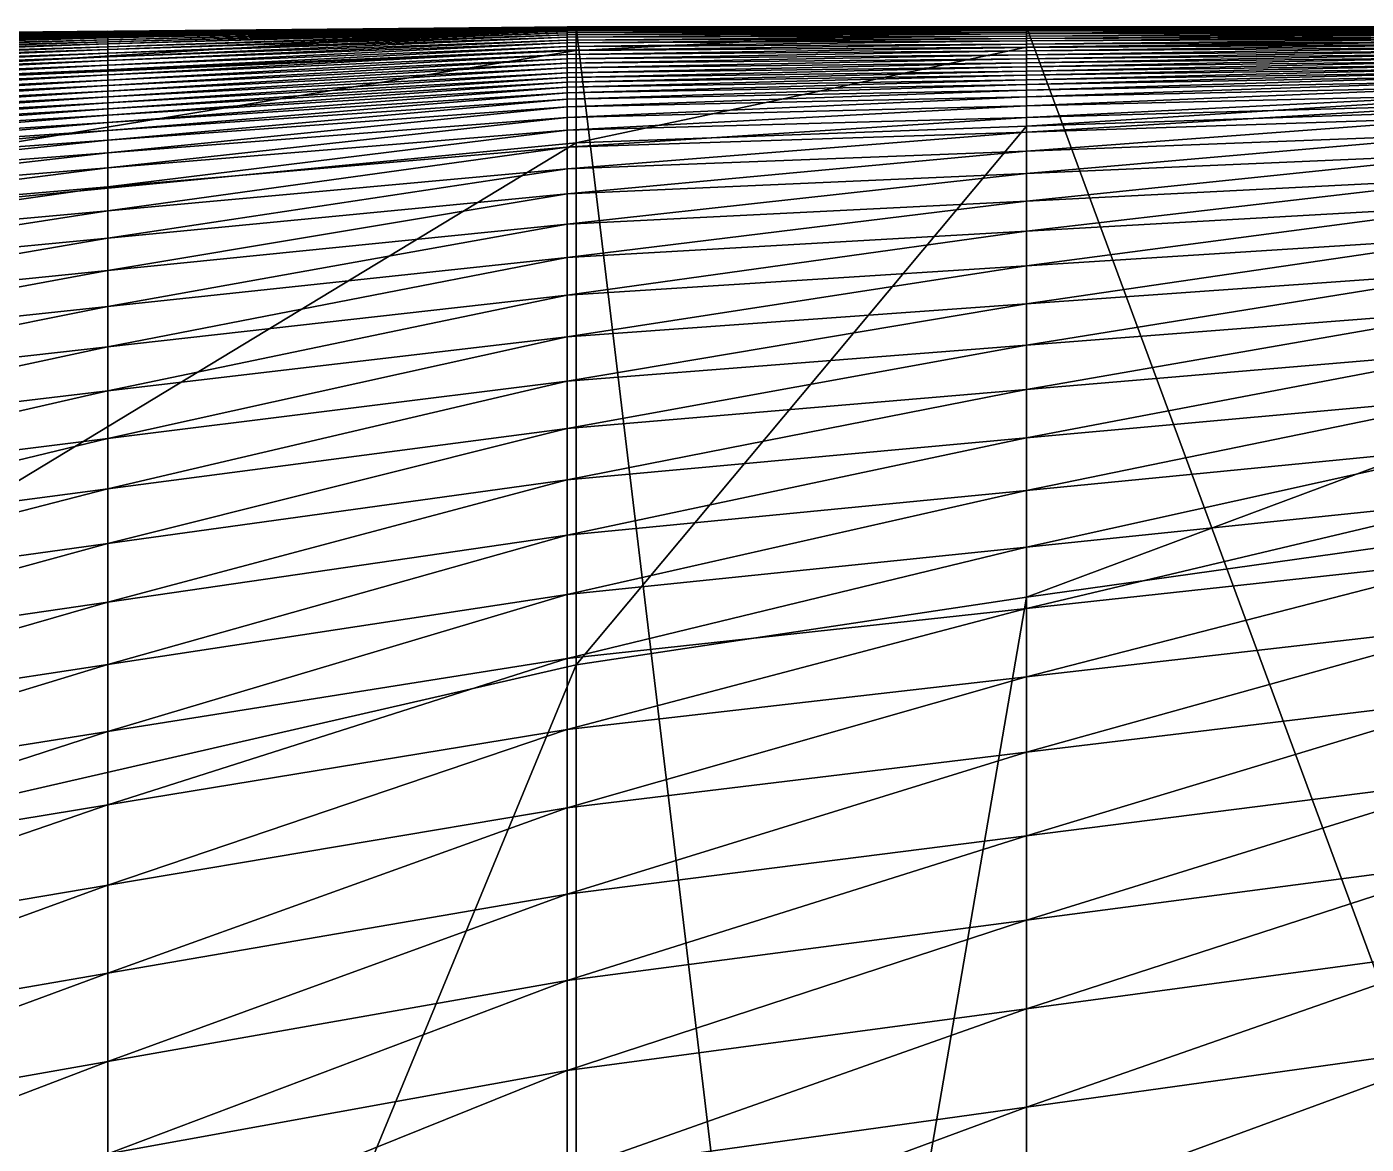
# Model space of a CAD drawing. Header units: metres. Extents: x -3 to 177, y -14 to 14.
# Drawn here: x 29.468 to 31.035, y 13.093 to 14.4 of the extents above; entities that cross this region are included whole.
import ezdxf

# ---------------------------------------------------------------- set-up
doc = ezdxf.new("R2010")
doc.units = ezdxf.units.M
doc.layers.add('HULL', color=7, linetype='Continuous', true_color=0x528ba5)
doc.layers.add('WBT_5_P', color=7, linetype='Continuous', true_color=0x5891b3)

msp = doc.modelspace()

# ---------------------------------------------------------------- linework, layer by layer
at = {"layer": 'HULL'}
for points in [[(29.025, 14.3891, 14.4126), (29.025, 14.3898, 14.6005), (29.5625, 14.3949, 14.6003)], [(29.025, 14.3891, 14.4126), (29.5625, 14.3949, 14.6003), (29.5625, 14.3946, 14.4114)], [(29.025, 14.3884, 14.2247), (29.025, 14.3891, 14.4126), (29.5625, 14.3946, 14.4114)], [(29.025, 14.3884, 14.2247), (29.5625, 14.3946, 14.4114), (29.5625, 14.3942, 14.2225)], [(29.025, 14.3876, 14.0369), (29.025, 14.3884, 14.2247), (29.5625, 14.3942, 14.2225)], [(29.025, 14.3876, 14.0369), (29.5625, 14.3942, 14.2225), (29.5625, 14.3938, 14.0336)], [(29.025, 14.3866, 13.849), (29.025, 14.3876, 14.0369), (29.5625, 14.3938, 14.0336)], [(29.025, 14.3866, 13.849), (29.5625, 14.3938, 14.0336), (29.5625, 14.3933, 13.8448)], [(29.025, 14.3855, 13.6611), (29.025, 14.3866, 13.849), (29.5625, 14.3933, 13.8448)], [(29.025, 14.3855, 13.6611), (29.5625, 14.3933, 13.8448), (29.5625, 14.3928, 13.6559)], [(29.025, 14.3845, 13.4732), (29.025, 14.3855, 13.6611), (29.5625, 14.3928, 13.6559)], [(29.025, 14.3845, 13.4732), (29.5625, 14.3928, 13.6559), (29.5625, 14.3922, 13.467)], [(29.025, 14.383, 13.2854), (29.025, 14.3845, 13.4732), (29.5625, 14.3922, 13.467)], [(29.025, 14.383, 13.2854), (29.5625, 14.3922, 13.467), (29.5625, 14.3915, 13.2782)], [(29.025, 14.3815, 13.0975), (29.025, 14.383, 13.2854), (29.5625, 14.3915, 13.2782)], [(29.025, 14.3815, 13.0975), (29.5625, 14.3915, 13.2782), (29.5625, 14.3908, 13.0893)], [(29.025, 14.3797, 12.9096), (29.025, 14.3815, 13.0975), (29.5625, 14.3908, 13.0893)], [(29.025, 14.3797, 12.9096), (29.5625, 14.3908, 13.0893), (29.5625, 14.3897, 12.9004)], [(29.025, 14.3774, 12.7218), (29.025, 14.3797, 12.9096), (29.5625, 14.3897, 12.9004)], [(29.025, 14.3774, 12.7218), (29.5625, 14.3897, 12.9004), (29.5625, 14.3884, 12.7116)], [(29.5625, 14.3897, 12.9004), (29.5625, 14.3908, 13.0893), (30.1, 14.4, 13.0811)], [(29.5625, 14.3897, 12.9004), (30.1, 14.4, 13.0811), (30.1, 14.3997, 12.8913)], [(29.5625, 14.3908, 13.0893), (29.5625, 14.3915, 13.2782), (30.1, 14.4, 13.271)], [(29.5625, 14.3908, 13.0893), (30.1, 14.4, 13.271), (30.1, 14.4, 13.0811)], [(29.5625, 14.3915, 13.2782), (29.5625, 14.3922, 13.467), (30.1, 14.4, 13.4608)], [(29.5625, 14.3915, 13.2782), (30.1, 14.4, 13.4608), (30.1, 14.4, 13.271)], [(29.5625, 14.3922, 13.467), (29.5625, 14.3928, 13.6559), (30.1, 14.4, 13.6507)], [(29.5625, 14.3922, 13.467), (30.1, 14.4, 13.6507), (30.1, 14.4, 13.4608)], [(29.5625, 14.3928, 13.6559), (29.5625, 14.3933, 13.8448), (30.1, 14.4, 13.8406)], [(29.5625, 14.3928, 13.6559), (30.1, 14.4, 13.8406), (30.1, 14.4, 13.6507)], [(29.5625, 14.3933, 13.8448), (29.5625, 14.3938, 14.0336), (30.1, 14.4, 14.0304)], [(29.5625, 14.3933, 13.8448), (30.1, 14.4, 14.0304), (30.1, 14.4, 13.8406)], [(29.5625, 14.3938, 14.0336), (29.5625, 14.3942, 14.2225), (30.1, 14.4, 14.2203)], [(29.5625, 14.3938, 14.0336), (30.1, 14.4, 14.2203), (30.1, 14.4, 14.0304)], [(29.5625, 14.3942, 14.2225), (29.5625, 14.3946, 14.4114), (30.1, 14.4, 14.4101)], [(29.5625, 14.3942, 14.2225), (30.1, 14.4, 14.4101), (30.1, 14.4, 14.2203)], [(29.5625, 14.3946, 14.4114), (29.5625, 14.3949, 14.6003), (30.1, 14.4, 14.6)], [(29.5625, 14.3946, 14.4114), (30.1, 14.4, 14.6), (30.1, 14.4, 14.4101)], [(29.5625, 14.3884, 12.7116), (29.5625, 14.3897, 12.9004), (30.1, 14.3997, 12.8913)], [(29.5625, 14.3884, 12.7116), (30.1, 14.3997, 12.8913), (30.1, 14.3993, 12.7014)], [(29.5625, 14.387, 12.5227), (29.5625, 14.3884, 12.7116), (30.1, 14.3993, 12.7014)], [(29.5625, 14.387, 12.5227), (30.1, 14.3993, 12.7014), (30.1, 14.3989, 12.5115)], [(29.5625, 14.3849, 12.3339), (29.5625, 14.387, 12.5227), (30.1, 14.3989, 12.5115)], [(29.5625, 14.3849, 12.3339), (30.1, 14.3989, 12.5115), (30.1, 14.3977, 12.3217)], [(29.5625, 14.3825, 12.1451), (29.5625, 14.3849, 12.3339), (30.1, 14.3977, 12.3217)], [(29.5625, 14.3825, 12.1451), (30.1, 14.3977, 12.3217), (30.1, 14.3965, 12.1318)], [(29.5625, 14.38, 11.9562), (29.5625, 14.3825, 12.1451), (30.1, 14.3965, 12.1318)], [(29.5625, 14.38, 11.9562), (30.1, 14.3965, 12.1318), (30.1, 14.395, 11.942)], [(29.5625, 14.3767, 11.7674), (29.5625, 14.38, 11.9562), (30.1, 14.395, 11.942)], [(29.5625, 14.3767, 11.7674), (30.1, 14.395, 11.942), (30.1, 14.3928, 11.7521)], [(29.5625, 14.3734, 11.5786), (29.5625, 14.3767, 11.7674), (30.1, 14.3928, 11.7521)], [(29.5625, 14.3734, 11.5786), (30.1, 14.3928, 11.7521), (30.1, 14.3906, 11.5623)], [(29.5625, 14.3693, 11.3898), (29.5625, 14.3734, 11.5786), (30.1, 14.3906, 11.5623)], [(29.5625, 14.3693, 11.3898), (30.1, 14.3906, 11.5623), (30.1, 14.3877, 11.3724)], [(30.1, 14.3997, 12.8913), (30.1, 14.4, 13.0811), (30.6375, 14.4, 13.0738)], [(30.1, 14.3997, 12.8913), (30.6375, 14.4, 13.0738), (30.6375, 14.3998, 12.8831)], [(30.1, 14.4, 13.0811), (30.1, 14.4, 13.271), (30.6375, 14.4, 13.2646)], [(30.1, 14.4, 13.0811), (30.6375, 14.4, 13.2646), (30.6375, 14.4, 13.0738)], [(30.1, 14.4, 13.271), (30.1, 14.4, 13.4608), (30.6375, 14.4, 13.4554)], [(30.1, 14.4, 13.271), (30.6375, 14.4, 13.4554), (30.6375, 14.4, 13.2646)], [(30.1, 14.4, 13.4608), (30.1, 14.4, 13.6507), (30.6375, 14.4, 13.6461)], [(30.1, 14.4, 13.4608), (30.6375, 14.4, 13.6461), (30.6375, 14.4, 13.4554)], [(30.1, 14.4, 13.6507), (30.1, 14.4, 13.8406), (30.6375, 14.4, 13.8369)], [(30.1, 14.4, 13.6507), (30.6375, 14.4, 13.8369), (30.6375, 14.4, 13.6461)], [(30.1, 14.4, 13.8406), (30.1, 14.4, 14.0304), (30.6375, 14.4, 14.0277)], [(30.1, 14.4, 13.8406), (30.6375, 14.4, 14.0277), (30.6375, 14.4, 13.8369)], [(30.1, 14.4, 14.0304), (30.1, 14.4, 14.2203), (30.6375, 14.4, 14.2185)], [(30.1, 14.4, 14.0304), (30.6375, 14.4, 14.2185), (30.6375, 14.4, 14.0277)], [(30.1, 14.4, 14.2203), (30.1, 14.4, 14.4101), (30.6375, 14.4, 14.4092)], [(30.1, 14.4, 14.2203), (30.6375, 14.4, 14.4092), (30.6375, 14.4, 14.2185)], [(30.1, 14.4, 14.4101), (30.1, 14.4, 14.6), (30.6375, 14.4, 14.6)], [(30.1, 14.4, 14.4101), (30.6375, 14.4, 14.6), (30.6375, 14.4, 14.4092)], [(30.1, 14.3993, 12.7014), (30.1, 14.3997, 12.8913), (30.6375, 14.3998, 12.8831)], [(30.1, 14.3993, 12.7014), (30.6375, 14.3998, 12.8831), (30.6375, 14.3994, 12.6923)], [(30.1, 14.3989, 12.5115), (30.1, 14.3993, 12.7014), (30.6375, 14.3994, 12.6923)], [(30.1, 14.3989, 12.5115), (30.6375, 14.3994, 12.6923), (30.6375, 14.399, 12.5015)], [(30.1, 14.3977, 12.3217), (30.1, 14.3989, 12.5115), (30.6375, 14.399, 12.5015)], [(30.1, 14.3977, 12.3217), (30.6375, 14.399, 12.5015), (30.6375, 14.398, 12.3108)], [(30.1, 14.3965, 12.1318), (30.1, 14.3977, 12.3217), (30.6375, 14.398, 12.3108)], [(30.1, 14.3965, 12.1318), (30.6375, 14.398, 12.3108), (30.6375, 14.3969, 12.12)], [(30.1, 14.395, 11.942), (30.1, 14.3965, 12.1318), (30.6375, 14.3969, 12.12)], [(30.1, 14.395, 11.942), (30.6375, 14.3969, 12.12), (30.6375, 14.3956, 11.9292)], [(30.1, 14.3928, 11.7521), (30.1, 14.395, 11.942), (30.6375, 14.3956, 11.9292)], [(30.1, 14.3928, 11.7521), (30.6375, 14.3956, 11.9292), (30.6375, 14.3937, 11.7385)], [(30.1, 14.3906, 11.5623), (30.1, 14.3928, 11.7521), (30.6375, 14.3937, 11.7385)], [(30.1, 14.3906, 11.5623), (30.6375, 14.3937, 11.7385), (30.6375, 14.3918, 11.5477)], [(30.1, 14.3877, 11.3724), (30.1, 14.3906, 11.5623), (30.6375, 14.3918, 11.5477)], [(30.1, 14.3877, 11.3724), (30.6375, 14.3918, 11.5477), (30.6375, 14.3892, 11.357)], [(30.1, 14.3844, 11.1826), (30.1, 14.3877, 11.3724), (30.6375, 14.3892, 11.357)], [(30.1, 14.3844, 11.1826), (30.6375, 14.3892, 11.357), (30.6375, 14.3864, 11.1662)], [(30.6375, 14.3998, 12.8831), (30.6375, 14.4, 13.0738), (31.175, 14.4, 13.0666)], [(30.6375, 14.3998, 12.8831), (31.175, 14.4, 13.0666), (31.175, 14.3998, 12.8749)], [(30.6375, 14.4, 13.0738), (30.6375, 14.4, 13.2646), (31.175, 14.4, 13.2582)], [(30.6375, 14.4, 13.0738), (31.175, 14.4, 13.2582), (31.175, 14.4, 13.0666)], [(30.6375, 14.4, 13.2646), (30.6375, 14.4, 13.4554), (31.175, 14.4, 13.4499)], [(30.6375, 14.4, 13.2646), (31.175, 14.4, 13.4499), (31.175, 14.4, 13.2582)], [(30.6375, 14.4, 13.4554), (30.6375, 14.4, 13.6461), (31.175, 14.4, 13.6416)], [(30.6375, 14.4, 13.4554), (31.175, 14.4, 13.6416), (31.175, 14.4, 13.4499)], [(30.6375, 14.4, 13.6461), (30.6375, 14.4, 13.8369), (31.175, 14.4, 13.8333)], [(30.6375, 14.4, 13.6461), (31.175, 14.4, 13.8333), (31.175, 14.4, 13.6416)], [(30.6375, 14.4, 13.8369), (30.6375, 14.4, 14.0277), (31.175, 14.4, 14.025)], [(30.6375, 14.4, 13.8369), (31.175, 14.4, 14.025), (31.175, 14.4, 13.8333)], [(30.6375, 14.4, 14.0277), (30.6375, 14.4, 14.2185), (31.175, 14.4, 14.2166)], [(30.6375, 14.4, 14.0277), (31.175, 14.4, 14.2166), (31.175, 14.4, 14.025)], [(30.6375, 14.4, 14.2185), (30.6375, 14.4, 14.4092), (31.175, 14.4, 14.4083)], [(30.6375, 14.4, 14.2185), (31.175, 14.4, 14.4083), (31.175, 14.4, 14.2166)], [(30.6375, 14.4, 14.4092), (30.6375, 14.4, 14.6), (31.175, 14.4, 14.6)], [(30.6375, 14.4, 14.4092), (31.175, 14.4, 14.6), (31.175, 14.4, 14.4083)], [(30.6375, 14.3994, 12.6923), (30.6375, 14.3998, 12.8831), (31.175, 14.3998, 12.8749)], [(30.6375, 14.3994, 12.6923), (31.175, 14.3998, 12.8749), (31.175, 14.3995, 12.6832)], [(30.6375, 14.399, 12.5015), (30.6375, 14.3994, 12.6923), (31.175, 14.3995, 12.6832)], [(30.6375, 14.399, 12.5015), (31.175, 14.3995, 12.6832), (31.175, 14.3991, 12.4915)], [(30.6375, 14.398, 12.3108), (30.6375, 14.399, 12.5015), (31.175, 14.3991, 12.4915)], [(30.6375, 14.398, 12.3108), (31.175, 14.3991, 12.4915), (31.175, 14.3983, 12.2998)], [(30.6375, 14.3969, 12.12), (30.6375, 14.398, 12.3108), (31.175, 14.3983, 12.2998)], [(30.6375, 14.3969, 12.12), (31.175, 14.3983, 12.2998), (31.175, 14.3974, 12.1082)], [(30.6375, 14.3956, 11.9292), (30.6375, 14.3969, 12.12), (31.175, 14.3974, 12.1082)], [(30.6375, 14.3956, 11.9292), (31.175, 14.3974, 12.1082), (31.175, 14.3962, 11.9165)], [(30.6375, 14.3937, 11.7385), (30.6375, 14.3956, 11.9292), (31.175, 14.3962, 11.9165)], [(30.6375, 14.3937, 11.7385), (31.175, 14.3962, 11.9165), (31.175, 14.3946, 11.7248)], [(30.6375, 14.3918, 11.5477), (30.6375, 14.3937, 11.7385), (31.175, 14.3946, 11.7248)], [(30.6375, 14.3918, 11.5477), (31.175, 14.3946, 11.7248), (31.175, 14.3929, 11.5332)], [(30.6375, 14.3892, 11.357), (30.6375, 14.3918, 11.5477), (31.175, 14.3929, 11.5332)], [(30.6375, 14.3892, 11.357), (31.175, 14.3929, 11.5332), (31.175, 14.3908, 11.3415)], [(30.6375, 14.3864, 11.1662), (30.6375, 14.3892, 11.357), (31.175, 14.3908, 11.3415)], [(30.6375, 14.3864, 11.1662), (31.175, 14.3908, 11.3415), (31.175, 14.3883, 11.1498)], [(29.025, 14.3751, 12.5339), (29.025, 14.3774, 12.7218), (29.5625, 14.3884, 12.7116)], [(29.025, 14.3751, 12.5339), (29.5625, 14.3884, 12.7116), (29.5625, 14.387, 12.5227)], [(29.025, 14.372, 12.3461), (29.025, 14.3751, 12.5339), (29.5625, 14.387, 12.5227)], [(29.025, 14.372, 12.3461), (29.5625, 14.387, 12.5227), (29.5625, 14.3849, 12.3339)], [(29.025, 14.3686, 12.1583), (29.025, 14.372, 12.3461), (29.5625, 14.3849, 12.3339)], [(29.025, 14.3686, 12.1583), (29.5625, 14.3849, 12.3339), (29.5625, 14.3825, 12.1451)], [(29.025, 14.365, 11.9705), (29.025, 14.3686, 12.1583), (29.5625, 14.3825, 12.1451)], [(29.025, 14.365, 11.9705), (29.5625, 14.3825, 12.1451), (29.5625, 14.38, 11.9562)], [(29.025, 14.3606, 11.7827), (29.025, 14.365, 11.9705), (29.5625, 14.38, 11.9562)], [(29.025, 14.3606, 11.7827), (29.5625, 14.38, 11.9562), (29.5625, 14.3767, 11.7674)], [(29.025, 14.3561, 11.5949), (29.025, 14.3606, 11.7827), (29.5625, 14.3767, 11.7674)], [(29.025, 14.3561, 11.5949), (29.5625, 14.3767, 11.7674), (29.5625, 14.3734, 11.5786)], [(29.025, 14.3509, 11.4071), (29.025, 14.3561, 11.5949), (29.5625, 14.3734, 11.5786)], [(29.025, 14.3509, 11.4071), (29.5625, 14.3734, 11.5786), (29.5625, 14.3693, 11.3898)], [(29.5625, 14.3649, 11.201), (29.5625, 14.3693, 11.3898), (30.1, 14.3877, 11.3724)], [(29.5625, 14.3649, 11.201), (30.1, 14.3877, 11.3724), (30.1, 14.3844, 11.1826)], [(29.5625, 14.3604, 11.0122), (29.5625, 14.3649, 11.201), (30.1, 14.3844, 11.1826)], [(29.5625, 14.3604, 11.0122), (30.1, 14.3844, 11.1826), (30.1, 14.3811, 10.9928)], [(29.5625, 14.3551, 10.8234), (29.5625, 14.3604, 11.0122), (30.1, 14.3811, 10.9928)], [(29.5625, 14.3551, 10.8234), (30.1, 14.3811, 10.9928), (30.1, 14.377, 10.8029)], [(29.5625, 14.3496, 10.6346), (29.5625, 14.3551, 10.8234), (30.1, 14.377, 10.8029)], [(29.5625, 14.3496, 10.6346), (30.1, 14.377, 10.8029), (30.1, 14.3725, 10.6131)], [(30.1, 14.3811, 10.9928), (30.1, 14.3844, 11.1826), (30.6375, 14.3864, 11.1662)], [(30.1, 14.3811, 10.9928), (30.6375, 14.3864, 11.1662), (30.6375, 14.3835, 10.9755)], [(30.1, 14.377, 10.8029), (30.1, 14.3811, 10.9928), (30.6375, 14.3835, 10.9755)], [(30.1, 14.377, 10.8029), (30.6375, 14.3835, 10.9755), (30.6375, 14.3798, 10.7847)], [(30.1, 14.3725, 10.6131), (30.1, 14.377, 10.8029), (30.6375, 14.3798, 10.7847)], [(30.1, 14.3725, 10.6131), (30.6375, 14.3798, 10.7847), (30.6375, 14.3759, 10.594)], [(30.1, 14.3677, 10.4233), (30.1, 14.3725, 10.6131), (30.6375, 14.3759, 10.594)], [(30.1, 14.3677, 10.4233), (30.6375, 14.3759, 10.594), (30.6375, 14.3717, 10.4033)], [(30.6375, 14.3835, 10.9755), (30.6375, 14.3864, 11.1662), (31.175, 14.3883, 11.1498)], [(30.6375, 14.3835, 10.9755), (31.175, 14.3883, 11.1498), (31.175, 14.3858, 10.9582)], [(30.6375, 14.3798, 10.7847), (30.6375, 14.3835, 10.9755), (31.175, 14.3858, 10.9582)], [(30.6375, 14.3798, 10.7847), (31.175, 14.3858, 10.9582), (31.175, 14.3827, 10.7665)], [(30.6375, 14.3759, 10.594), (30.6375, 14.3798, 10.7847), (31.175, 14.3827, 10.7665)], [(30.6375, 14.3759, 10.594), (31.175, 14.3827, 10.7665), (31.175, 14.3794, 10.5749)], [(30.6375, 14.3717, 10.4033), (30.6375, 14.3759, 10.594), (31.175, 14.3794, 10.5749)], [(30.6375, 14.3717, 10.4033), (31.175, 14.3794, 10.5749), (31.175, 14.3758, 10.3833)], [(30.6375, 14.3673, 10.2126), (30.6375, 14.3717, 10.4033), (31.175, 14.3758, 10.3833)], [(30.6375, 14.3673, 10.2126), (31.175, 14.3758, 10.3833), (31.175, 14.372, 10.1916)], [(29.025, 14.3453, 11.2194), (29.025, 14.3509, 11.4071), (29.5625, 14.3693, 11.3898)], [(29.025, 14.3453, 11.2194), (29.5625, 14.3693, 11.3898), (29.5625, 14.3649, 11.201)], [(29.025, 14.3397, 11.0316), (29.025, 14.3453, 11.2194), (29.5625, 14.3649, 11.201)], [(29.025, 14.3397, 11.0316), (29.5625, 14.3649, 11.201), (29.5625, 14.3604, 11.0122)], [(29.025, 14.3333, 10.8439), (29.025, 14.3397, 11.0316), (29.5625, 14.3604, 11.0122)], [(29.025, 14.3333, 10.8439), (29.5625, 14.3604, 11.0122), (29.5625, 14.3551, 10.8234)], [(29.5625, 14.3437, 10.4459), (29.5625, 14.3496, 10.6346), (30.1, 14.3725, 10.6131)], [(29.5625, 14.3437, 10.4459), (30.1, 14.3725, 10.6131), (30.1, 14.3677, 10.4233)], [(29.5625, 14.3376, 10.2571), (29.5625, 14.3437, 10.4459), (30.1, 14.3677, 10.4233)], [(29.5625, 14.3376, 10.2571), (30.1, 14.3677, 10.4233), (30.1, 14.3626, 10.2335)], [(29.5625, 14.3312, 10.0684), (29.5625, 14.3376, 10.2571), (30.1, 14.3626, 10.2335)], [(29.5625, 14.3312, 10.0684), (30.1, 14.3626, 10.2335), (30.1, 14.3573, 10.0438)], [(30.1, 14.3626, 10.2335), (30.1, 14.3677, 10.4233), (30.6375, 14.3717, 10.4033)], [(30.1, 14.3626, 10.2335), (30.6375, 14.3717, 10.4033), (30.6375, 14.3673, 10.2126)], [(30.1, 14.3573, 10.0438), (30.1, 14.3626, 10.2335), (30.6375, 14.3673, 10.2126)], [(30.1, 14.3573, 10.0438), (30.6375, 14.3673, 10.2126), (30.6375, 14.3626, 10.0219)], [(30.1, 14.3519, 9.854), (30.1, 14.3573, 10.0438), (30.6375, 14.3626, 10.0219)], [(30.1, 14.3519, 9.854), (30.6375, 14.3626, 10.0219), (30.6375, 14.3579, 9.8312)], [(30.1, 14.3463, 9.6642), (30.1, 14.3519, 9.854), (30.6375, 14.3579, 9.8312)], [(30.1, 14.3463, 9.6642), (30.6375, 14.3579, 9.8312), (30.6375, 14.353, 9.6405)], [(30.6375, 14.3626, 10.0219), (30.6375, 14.3673, 10.2126), (31.175, 14.372, 10.1916)], [(30.6375, 14.3626, 10.0219), (31.175, 14.372, 10.1916), (31.175, 14.368, 10)], [(30.6375, 14.3579, 9.8312), (30.6375, 14.3626, 10.0219), (31.175, 14.368, 10)], [(30.6375, 14.3579, 9.8312), (31.175, 14.368, 10), (31.175, 14.3639, 9.8084)], [(30.6375, 14.353, 9.6405), (30.6375, 14.3579, 9.8312), (31.175, 14.3639, 9.8084)], [(30.6375, 14.353, 9.6405), (31.175, 14.3639, 9.8084), (31.175, 14.3598, 9.6168)], [(30.6375, 14.3482, 9.4498), (30.6375, 14.353, 9.6405), (31.175, 14.3598, 9.6168)], [(30.6375, 14.3482, 9.4498), (31.175, 14.3598, 9.6168), (31.175, 14.3556, 9.4251)], [(29.025, 14.3266, 10.6561), (29.025, 14.3333, 10.8439), (29.5625, 14.3551, 10.8234)], [(29.025, 14.3266, 10.6561), (29.5625, 14.3551, 10.8234), (29.5625, 14.3496, 10.6346)], [(29.025, 14.3197, 10.4684), (29.025, 14.3266, 10.6561), (29.5625, 14.3496, 10.6346)], [(29.025, 14.3197, 10.4684), (29.5625, 14.3496, 10.6346), (29.5625, 14.3437, 10.4459)], [(29.025, 14.3125, 10.2807), (29.025, 14.3197, 10.4684), (29.5625, 14.3437, 10.4459)], [(29.025, 14.3125, 10.2807), (29.5625, 14.3437, 10.4459), (29.5625, 14.3376, 10.2571)], [(29.5625, 14.3247, 9.8796), (29.5625, 14.3312, 10.0684), (30.1, 14.3573, 10.0438)], [(29.5625, 14.3247, 9.8796), (30.1, 14.3573, 10.0438), (30.1, 14.3519, 9.854)], [(29.5625, 14.318, 9.6909), (29.5625, 14.3247, 9.8796), (30.1, 14.3519, 9.854)], [(29.5625, 14.318, 9.6909), (30.1, 14.3519, 9.854), (30.1, 14.3463, 9.6642)], [(29.5625, 14.3111, 9.5022), (29.5625, 14.318, 9.6909), (30.1, 14.3463, 9.6642)], [(29.5625, 14.3111, 9.5022), (30.1, 14.3463, 9.6642), (30.1, 14.3408, 9.4744)], [(30.1, 14.3408, 9.4744), (30.1, 14.3463, 9.6642), (30.6375, 14.353, 9.6405)], [(30.1, 14.3408, 9.4744), (30.6375, 14.353, 9.6405), (30.6375, 14.3482, 9.4498)], [(30.1, 14.3352, 9.2846), (30.1, 14.3408, 9.4744), (30.6375, 14.3482, 9.4498)], [(30.1, 14.3352, 9.2846), (30.6375, 14.3482, 9.4498), (30.6375, 14.3433, 9.2591)], [(30.1, 14.3293, 9.0949), (30.1, 14.3352, 9.2846), (30.6375, 14.3433, 9.2591)], [(30.1, 14.3293, 9.0949), (30.6375, 14.3433, 9.2591), (30.6375, 14.3381, 9.0684)], [(30.6375, 14.3433, 9.2591), (30.6375, 14.3482, 9.4498), (31.175, 14.3556, 9.4251)], [(30.6375, 14.3433, 9.2591), (31.175, 14.3556, 9.4251), (31.175, 14.3514, 9.2335)], [(30.6375, 14.3381, 9.0684), (30.6375, 14.3433, 9.2591), (31.175, 14.3514, 9.2335)], [(30.6375, 14.3381, 9.0684), (31.175, 14.3514, 9.2335), (31.175, 14.347, 9.0419)], [(30.6375, 14.3325, 8.8777), (30.6375, 14.3381, 9.0684), (31.175, 14.347, 9.0419)], [(30.6375, 14.3325, 8.8777), (31.175, 14.347, 9.0419), (31.175, 14.3421, 8.8503)], [(30.6375, 14.326, 8.6871), (30.6375, 14.3325, 8.8777), (31.175, 14.3421, 8.8503)], [(30.6375, 14.326, 8.6871), (31.175, 14.3421, 8.8503), (31.175, 14.3366, 8.6587)], [(29.025, 14.3051, 10.093), (29.025, 14.3125, 10.2807), (29.5625, 14.3376, 10.2571)], [(29.025, 14.3051, 10.093), (29.5625, 14.3376, 10.2571), (29.5625, 14.3312, 10.0684)], [(29.025, 14.2975, 9.9053), (29.025, 14.3051, 10.093), (29.5625, 14.3312, 10.0684)], [(29.025, 14.2975, 9.9053), (29.5625, 14.3312, 10.0684), (29.5625, 14.3247, 9.8796)], [(29.5625, 14.3041, 9.3135), (29.5625, 14.3111, 9.5022), (30.1, 14.3408, 9.4744)], [(29.5625, 14.3041, 9.3135), (30.1, 14.3408, 9.4744), (30.1, 14.3352, 9.2846)], [(29.5625, 14.2965, 9.1248), (29.5625, 14.3041, 9.3135), (30.1, 14.3352, 9.2846)], [(29.5625, 14.2965, 9.1248), (30.1, 14.3352, 9.2846), (30.1, 14.3293, 9.0949)], [(29.5625, 14.2881, 8.9362), (29.5625, 14.2965, 9.1248), (30.1, 14.3293, 9.0949)], [(29.5625, 14.2881, 8.9362), (30.1, 14.3293, 9.0949), (30.1, 14.3228, 8.9051)], [(30.1, 14.3228, 8.9051), (30.1, 14.3293, 9.0949), (30.6375, 14.3381, 9.0684)], [(30.1, 14.3228, 8.9051), (30.6375, 14.3381, 9.0684), (30.6375, 14.3325, 8.8777)], [(30.1, 14.3155, 8.7154), (30.1, 14.3228, 8.9051), (30.6375, 14.3325, 8.8777)], [(30.1, 14.3155, 8.7154), (30.6375, 14.3325, 8.8777), (30.6375, 14.326, 8.6871)], [(30.6375, 14.3181, 8.4965), (30.6375, 14.326, 8.6871), (31.175, 14.3366, 8.6587)], [(30.6375, 14.3181, 8.4965), (31.175, 14.3366, 8.6587), (31.175, 14.3298, 8.4672)], [(30.6375, 14.3074, 8.3061), (30.6375, 14.3181, 8.4965), (31.175, 14.3298, 8.4672)], [(30.6375, 14.3074, 8.3061), (31.175, 14.3298, 8.4672), (31.175, 14.3206, 8.2758)], [(29.025, 14.2896, 9.7176), (29.025, 14.2975, 9.9053), (29.5625, 14.3247, 9.8796)], [(29.025, 14.2896, 9.7176), (29.5625, 14.3247, 9.8796), (29.5625, 14.318, 9.6909)], [(29.025, 14.2815, 9.53), (29.025, 14.2896, 9.7176), (29.5625, 14.318, 9.6909)], [(29.025, 14.2815, 9.53), (29.5625, 14.318, 9.6909), (29.5625, 14.3111, 9.5022)], [(29.025, 14.273, 9.3424), (29.025, 14.2815, 9.53), (29.5625, 14.3111, 9.5022)], [(29.025, 14.273, 9.3424), (29.5625, 14.3111, 9.5022), (29.5625, 14.3041, 9.3135)], [(29.5625, 14.2787, 8.7477), (29.5625, 14.2881, 8.9362), (30.1, 14.3228, 8.9051)], [(29.5625, 14.2787, 8.7477), (30.1, 14.3228, 8.9051), (30.1, 14.3155, 8.7154)], [(29.5625, 14.2674, 8.5592), (29.5625, 14.2787, 8.7477), (30.1, 14.3155, 8.7154)], [(29.5625, 14.2674, 8.5592), (30.1, 14.3155, 8.7154), (30.1, 14.3064, 8.5258)], [(30.1, 14.3064, 8.5258), (30.1, 14.3155, 8.7154), (30.6375, 14.326, 8.6871)], [(30.1, 14.3064, 8.5258), (30.6375, 14.326, 8.6871), (30.6375, 14.3181, 8.4965)], [(30.1, 14.2941, 8.3363), (30.1, 14.3064, 8.5258), (30.6375, 14.3181, 8.4965)], [(30.1, 14.2941, 8.3363), (30.6375, 14.3181, 8.4965), (30.6375, 14.3074, 8.3061)], [(30.6375, 14.294, 8.1158), (30.6375, 14.3074, 8.3061), (31.175, 14.3206, 8.2758)], [(30.6375, 14.294, 8.1158), (31.175, 14.3206, 8.2758), (31.175, 14.3092, 8.0846)], [(29.025, 14.2637, 9.1548), (29.025, 14.273, 9.3424), (29.5625, 14.3041, 9.3135)], [(29.025, 14.2637, 9.1548), (29.5625, 14.3041, 9.3135), (29.5625, 14.2965, 9.1248)], [(29.025, 14.2535, 8.9673), (29.025, 14.2637, 9.1548), (29.5625, 14.2965, 9.1248)], [(29.025, 14.2535, 8.9673), (29.5625, 14.2965, 9.1248), (29.5625, 14.2881, 8.9362)], [(29.5625, 14.2527, 8.3711), (29.5625, 14.2674, 8.5592), (30.1, 14.3064, 8.5258)], [(29.5625, 14.2527, 8.3711), (30.1, 14.3064, 8.5258), (30.1, 14.2941, 8.3363)], [(30.1, 14.2789, 8.1471), (30.1, 14.2941, 8.3363), (30.6375, 14.3074, 8.3061)], [(30.1, 14.2789, 8.1471), (30.6375, 14.3074, 8.3061), (30.6375, 14.294, 8.1158)], [(30.6375, 14.2769, 7.926), (30.6375, 14.294, 8.1158), (31.175, 14.3092, 8.0846)], [(30.6375, 14.2769, 7.926), (31.175, 14.3092, 8.0846), (31.175, 14.2945, 7.8937)], [(29.025, 14.242, 8.7799), (29.025, 14.2535, 8.9673), (29.5625, 14.2881, 8.9362)], [(29.025, 14.242, 8.7799), (29.5625, 14.2881, 8.9362), (29.5625, 14.2787, 8.7477)], [(29.5625, 14.235, 8.1832), (29.5625, 14.2527, 8.3711), (30.1, 14.2941, 8.3363)], [(29.5625, 14.235, 8.1832), (30.1, 14.2941, 8.3363), (30.1, 14.2789, 8.1471)], [(30.1, 14.2593, 7.9582), (30.1, 14.2789, 8.1471), (30.6375, 14.294, 8.1158)], [(30.1, 14.2593, 7.9582), (30.6375, 14.294, 8.1158), (30.6375, 14.2769, 7.926)], [(30.6375, 14.2545, 7.7367), (30.6375, 14.2769, 7.926), (31.175, 14.2945, 7.8937)], [(30.6375, 14.2545, 7.7367), (31.175, 14.2945, 7.8937), (31.175, 14.2751, 7.7033)], [(29.025, 14.2283, 8.5927), (29.025, 14.242, 8.7799), (29.5625, 14.2787, 8.7477)], [(29.025, 14.2283, 8.5927), (29.5625, 14.2787, 8.7477), (29.5625, 14.2674, 8.5592)], [(29.025, 14.2113, 8.4058), (29.025, 14.2283, 8.5927), (29.5625, 14.2674, 8.5592)], [(29.025, 14.2113, 8.4058), (29.5625, 14.2674, 8.5592), (29.5625, 14.2527, 8.3711)], [(29.5625, 14.2129, 7.9958), (29.5625, 14.235, 8.1832), (30.1, 14.2789, 8.1471)], [(29.5625, 14.2129, 7.9958), (30.1, 14.2789, 8.1471), (30.1, 14.2593, 7.9582)], [(30.1, 14.2339, 7.7701), (30.1, 14.2593, 7.9582), (30.6375, 14.2769, 7.926)], [(30.1, 14.2339, 7.7701), (30.6375, 14.2769, 7.926), (30.6375, 14.2545, 7.7367)], [(30.6375, 14.2283, 7.548), (30.6375, 14.2545, 7.7367), (31.175, 14.2751, 7.7033)], [(30.6375, 14.2283, 7.548), (31.175, 14.2751, 7.7033), (31.175, 14.2519, 7.5134)], [(29.025, 14.1911, 8.2193), (29.025, 14.2113, 8.4058), (29.5625, 14.2527, 8.3711)], [(29.025, 14.1911, 8.2193), (29.5625, 14.2527, 8.3711), (29.5625, 14.235, 8.1832)], [(29.5625, 14.1849, 7.8091), (29.5625, 14.2129, 7.9958), (30.1, 14.2593, 7.9582)], [(29.5625, 14.1849, 7.8091), (30.1, 14.2593, 7.9582), (30.1, 14.2339, 7.7701)], [(30.1, 14.2047, 7.5825), (30.1, 14.2339, 7.7701), (30.6375, 14.2545, 7.7367)], [(30.1, 14.2047, 7.5825), (30.6375, 14.2545, 7.7367), (30.6375, 14.2283, 7.548)], [(30.6375, 14.1962, 7.3602), (30.6375, 14.2283, 7.548), (31.175, 14.2519, 7.5134)], [(30.6375, 14.1962, 7.3602), (31.175, 14.2519, 7.5134), (31.175, 14.2232, 7.3243)], [(29.025, 14.1665, 8.0333), (29.025, 14.1911, 8.2193), (29.5625, 14.235, 8.1832)], [(29.025, 14.1665, 8.0333), (29.5625, 14.235, 8.1832), (29.5625, 14.2129, 7.9958)], [(29.5625, 14.1529, 7.6232), (29.5625, 14.1849, 7.8091), (30.1, 14.2339, 7.7701)], [(29.5625, 14.1529, 7.6232), (30.1, 14.2339, 7.7701), (30.1, 14.2047, 7.5825)], [(30.1, 14.1691, 7.396), (30.1, 14.2047, 7.5825), (30.6375, 14.2283, 7.548)], [(30.1, 14.1691, 7.396), (30.6375, 14.2283, 7.548), (30.6375, 14.1962, 7.3602)], [(30.6375, 14.1608, 7.173), (30.6375, 14.1962, 7.3602), (31.175, 14.2232, 7.3243)], [(30.6375, 14.1608, 7.173), (31.175, 14.2232, 7.3243), (31.175, 14.1914, 7.1357)], [(29.025, 14.1358, 7.8482), (29.025, 14.1665, 8.0333), (29.5625, 14.2129, 7.9958)], [(29.025, 14.1358, 7.8482), (29.5625, 14.2129, 7.9958), (29.5625, 14.1849, 7.8091)], [(29.5625, 14.1148, 7.4384), (29.5625, 14.1529, 7.6232), (30.1, 14.2047, 7.5825)], [(29.5625, 14.1148, 7.4384), (30.1, 14.2047, 7.5825), (30.1, 14.1691, 7.396)], [(30.1, 14.1303, 7.2102), (30.1, 14.1691, 7.396), (30.6375, 14.1962, 7.3602)], [(30.1, 14.1303, 7.2102), (30.6375, 14.1962, 7.3602), (30.6375, 14.1608, 7.173)], [(30.6375, 14.1205, 6.9868), (30.6375, 14.1608, 7.173), (31.175, 14.1914, 7.1357)], [(30.6375, 14.1205, 6.9868), (31.175, 14.1914, 7.1357), (31.175, 14.1549, 6.9481)], [(29.025, 14.1011, 7.6639), (29.025, 14.1358, 7.8482), (29.5625, 14.1849, 7.8091)], [(29.025, 14.1011, 7.6639), (29.5625, 14.1849, 7.8091), (29.5625, 14.1529, 7.6232)], [(29.5625, 14.0729, 7.2545), (29.5625, 14.1148, 7.4384), (30.1, 14.1691, 7.396)], [(29.5625, 14.0729, 7.2545), (30.1, 14.1691, 7.396), (30.1, 14.1303, 7.2102)], [(30.1, 14.0861, 7.0256), (30.1, 14.1303, 7.2102), (30.6375, 14.1608, 7.173)], [(30.1, 14.0861, 7.0256), (30.6375, 14.1608, 7.173), (30.6375, 14.1205, 6.9868)], [(30.6375, 14.0758, 6.8017), (30.6375, 14.1205, 6.9868), (31.175, 14.1549, 6.9481)], [(30.6375, 14.0758, 6.8017), (31.175, 14.1549, 6.9481), (31.175, 14.114, 6.7613)], [(29.025, 14.0605, 7.4807), (29.025, 14.1011, 7.6639), (29.5625, 14.1529, 7.6232)], [(29.025, 14.0605, 7.4807), (29.5625, 14.1529, 7.6232), (29.5625, 14.1148, 7.4384)], [(29.5625, 14.0256, 7.0718), (29.5625, 14.0729, 7.2545), (30.1, 14.1303, 7.2102)], [(29.5625, 14.0256, 7.0718), (30.1, 14.1303, 7.2102), (30.1, 14.0861, 7.0256)], [(29.025, 14.0155, 7.2987), (29.025, 14.0605, 7.4807), (29.5625, 14.1148, 7.4384)], [(29.025, 14.0155, 7.2987), (29.5625, 14.1148, 7.4384), (29.5625, 14.0729, 7.2545)], [(30.1, 14.0375, 6.842), (30.1, 14.0861, 7.0256), (30.6375, 14.1205, 6.9868)], [(30.1, 14.0375, 6.842), (30.6375, 14.1205, 6.9868), (30.6375, 14.0758, 6.8017)], [(30.6375, 14.0275, 6.6174), (30.6375, 14.0758, 6.8017), (31.175, 14.114, 6.7613)], [(30.6375, 14.0275, 6.6174), (31.175, 14.114, 6.7613), (31.175, 14.0695, 6.5754)], [(29.5625, 13.974, 6.8904), (29.5625, 14.0256, 7.0718), (30.1, 14.0861, 7.0256)], [(29.5625, 13.974, 6.8904), (30.1, 14.0861, 7.0256), (30.1, 14.0375, 6.842)], [(30.1, 13.9856, 6.6594), (30.1, 14.0375, 6.842), (30.6375, 14.0758, 6.8017)], [(30.1, 13.9856, 6.6594), (30.6375, 14.0758, 6.8017), (30.6375, 14.0275, 6.6174)], [(29.025, 13.9651, 7.1181), (29.025, 14.0155, 7.2987), (29.5625, 14.0729, 7.2545)], [(29.025, 13.9651, 7.1181), (29.5625, 14.0729, 7.2545), (29.5625, 14.0256, 7.0718)], [(30.6375, 13.9758, 6.4341), (30.6375, 14.0275, 6.6174), (31.175, 14.0695, 6.5754)], [(30.6375, 13.9758, 6.4341), (31.175, 14.0695, 6.5754), (31.175, 14.0212, 6.3904)], [(29.5625, 13.9185, 6.7102), (29.5625, 13.974, 6.8904), (30.1, 14.0375, 6.842)], [(29.5625, 13.9185, 6.7102), (30.1, 14.0375, 6.842), (30.1, 13.9856, 6.6594)], [(29.025, 13.9104, 6.9388), (29.025, 13.9651, 7.1181), (29.5625, 14.0256, 7.0718)], [(29.025, 13.9104, 6.9388), (29.5625, 14.0256, 7.0718), (29.5625, 13.974, 6.8904)], [(30.1, 13.9303, 6.4778), (30.1, 13.9856, 6.6594), (30.6375, 14.0275, 6.6174)], [(30.1, 13.9303, 6.4778), (30.6375, 14.0275, 6.6174), (30.6375, 13.9758, 6.4341)], [(30.6375, 13.9191, 6.2522), (30.6375, 13.9758, 6.4341), (31.175, 14.0212, 6.3904)], [(30.6375, 13.9191, 6.2522), (31.175, 14.0212, 6.3904), (31.175, 13.9681, 6.2067)], [(29.5625, 13.8594, 6.5312), (29.5625, 13.9185, 6.7102), (30.1, 13.9856, 6.6594)], [(29.5625, 13.8594, 6.5312), (30.1, 13.9856, 6.6594), (30.1, 13.9303, 6.4778)], [(29.025, 13.8514, 6.761), (29.025, 13.9104, 6.9388), (29.5625, 13.974, 6.8904)], [(29.025, 13.8514, 6.761), (29.5625, 13.974, 6.8904), (29.5625, 13.9185, 6.7102)], [(30.1, 13.8701, 6.2978), (30.1, 13.9303, 6.4778), (30.6375, 13.9758, 6.4341)], [(30.1, 13.8701, 6.2978), (30.6375, 13.9758, 6.4341), (30.6375, 13.9191, 6.2522)], [(30.6375, 13.8577, 6.0719), (30.6375, 13.9191, 6.2522), (31.175, 13.9681, 6.2067)], [(30.6375, 13.8577, 6.0719), (31.175, 13.9681, 6.2067), (31.175, 13.9102, 6.0245)], [(29.5625, 13.7957, 6.3538), (29.5625, 13.8594, 6.5312), (30.1, 13.9303, 6.4778)], [(29.5625, 13.7957, 6.3538), (30.1, 13.9303, 6.4778), (30.1, 13.8701, 6.2978)], [(30.1, 13.8052, 6.1194), (30.1, 13.8701, 6.2978), (30.6375, 13.9191, 6.2522)], [(30.1, 13.8052, 6.1194), (30.6375, 13.9191, 6.2522), (30.6375, 13.8577, 6.0719)], [(29.025, 13.7886, 6.5847), (29.025, 13.8514, 6.761), (29.5625, 13.9185, 6.7102)], [(29.025, 13.7886, 6.5847), (29.5625, 13.9185, 6.7102), (29.5625, 13.8594, 6.5312)], [(30.6375, 13.7914, 5.8933), (30.6375, 13.8577, 6.0719), (31.175, 13.9102, 6.0245)], [(30.6375, 13.7914, 5.8933), (31.175, 13.9102, 6.0245), (31.175, 13.8469, 5.844)], [(29.025, 13.7213, 6.4099), (29.025, 13.7886, 6.5847), (29.5625, 13.8594, 6.5312)], [(29.025, 13.7213, 6.4099), (29.5625, 13.8594, 6.5312), (29.5625, 13.7957, 6.3538)], [(29.5625, 13.727, 6.1784), (29.5625, 13.7957, 6.3538), (30.1, 13.8701, 6.2978)], [(29.5625, 13.727, 6.1784), (30.1, 13.8701, 6.2978), (30.1, 13.8052, 6.1194)], [(30.1, 13.7358, 5.9427), (30.1, 13.8052, 6.1194), (30.6375, 13.8577, 6.0719)], [(30.1, 13.7358, 5.9427), (30.6375, 13.8577, 6.0719), (30.6375, 13.7914, 5.8933)], [(30.6375, 13.7195, 5.7169), (30.6375, 13.7914, 5.8933), (31.175, 13.8469, 5.844)], [(30.6375, 13.7195, 5.7169), (31.175, 13.8469, 5.844), (31.175, 13.7779, 5.6656)], [(29.025, 13.6487, 6.2374), (29.025, 13.7213, 6.4099), (29.5625, 13.7957, 6.3538)], [(29.025, 13.6487, 6.2374), (29.5625, 13.7957, 6.3538), (29.5625, 13.727, 6.1784)], [(29.5625, 13.654, 6.0046), (29.5625, 13.727, 6.1784), (30.1, 13.8052, 6.1194)], [(29.5625, 13.654, 6.0046), (30.1, 13.8052, 6.1194), (30.1, 13.7358, 5.9427)], [(30.1, 13.661, 5.7682), (30.1, 13.7358, 5.9427), (30.6375, 13.7914, 5.8933)], [(30.1, 13.661, 5.7682), (30.6375, 13.7914, 5.8933), (30.6375, 13.7195, 5.7169)], [(30.6375, 13.6396, 5.5439), (30.6375, 13.7195, 5.7169), (31.175, 13.7779, 5.6656)], [(30.6375, 13.6396, 5.5439), (31.175, 13.7779, 5.6656), (31.175, 13.7012, 5.4904)], [(29.5625, 13.5757, 5.8331), (29.5625, 13.654, 6.0046), (30.1, 13.7358, 5.9427)], [(29.5625, 13.5757, 5.8331), (30.1, 13.7358, 5.9427), (30.1, 13.661, 5.7682)], [(29.025, 13.5723, 6.0665), (29.025, 13.6487, 6.2374), (29.5625, 13.727, 6.1784)], [(29.025, 13.5723, 6.0665), (29.5625, 13.727, 6.1784), (29.5625, 13.654, 6.0046)], [(30.1, 13.578, 5.5974), (30.1, 13.661, 5.7682), (30.6375, 13.7195, 5.7169)], [(30.1, 13.578, 5.5974), (30.6375, 13.7195, 5.7169), (30.6375, 13.6396, 5.5439)], [(30.6375, 13.5515, 5.3753), (30.6375, 13.6396, 5.5439), (31.175, 13.7012, 5.4904)], [(30.6375, 13.5515, 5.3753), (31.175, 13.7012, 5.4904), (31.175, 13.6163, 5.3193)], [(29.025, 13.4905, 5.8981), (29.025, 13.5723, 6.0665), (29.5625, 13.654, 6.0046)], [(29.025, 13.4905, 5.8981), (29.5625, 13.654, 6.0046), (29.5625, 13.5757, 5.8331)], [(29.5625, 13.4898, 5.6653), (29.5625, 13.5757, 5.8331), (30.1, 13.661, 5.7682)], [(29.5625, 13.4898, 5.6653), (30.1, 13.661, 5.7682), (30.1, 13.578, 5.5974)], [(30.1, 13.4866, 5.4313), (30.1, 13.578, 5.5974), (30.6375, 13.6396, 5.5439)], [(30.1, 13.4866, 5.4313), (30.6375, 13.6396, 5.5439), (30.6375, 13.5515, 5.3753)], [(30.6375, 13.4537, 5.2119), (30.6375, 13.5515, 5.3753), (31.175, 13.6163, 5.3193)], [(30.6375, 13.4537, 5.2119), (31.175, 13.6163, 5.3193), (31.175, 13.5218, 5.1532)], [(29.025, 13.4015, 5.7332), (29.025, 13.4905, 5.8981), (29.5625, 13.5757, 5.8331)], [(29.025, 13.4015, 5.7332), (29.5625, 13.5757, 5.8331), (29.5625, 13.4898, 5.6653)], [(29.5625, 13.3959, 5.5019), (29.5625, 13.4898, 5.6653), (30.1, 13.578, 5.5974)], [(29.5625, 13.3959, 5.5019), (30.1, 13.578, 5.5974), (30.1, 13.4866, 5.4313)], [(30.1, 13.3855, 5.2706), (30.1, 13.4866, 5.4313), (30.6375, 13.5515, 5.3753)], [(30.1, 13.3855, 5.2706), (30.6375, 13.5515, 5.3753), (30.6375, 13.4537, 5.2119)], [(30.6375, 13.3549, 5.0489), (30.6375, 13.4537, 5.2119), (31.175, 13.5218, 5.1532)], [(30.6375, 13.3549, 5.0489), (31.175, 13.5218, 5.1532), (31.175, 13.4254, 4.9879)], [(29.025, 13.3052, 5.5725), (29.025, 13.4015, 5.7332), (29.5625, 13.4898, 5.6653)], [(29.025, 13.3052, 5.5725), (29.5625, 13.4898, 5.6653), (29.5625, 13.3959, 5.5019)], [(29.5625, 13.2929, 5.3438), (29.5625, 13.3959, 5.5019), (30.1, 13.4866, 5.4313)], [(29.5625, 13.2929, 5.3438), (30.1, 13.4866, 5.4313), (30.1, 13.3855, 5.2706)], [(30.1, 13.2845, 5.1098), (30.1, 13.3855, 5.2706), (30.6375, 13.4537, 5.2119)], [(30.1, 13.2845, 5.1098), (30.6375, 13.4537, 5.2119), (30.6375, 13.3549, 5.0489)], [(30.6375, 13.2514, 4.889), (30.6375, 13.3549, 5.0489), (31.175, 13.4254, 4.9879)], [(30.6375, 13.2514, 4.889), (31.175, 13.4254, 4.9879), (31.175, 13.3239, 4.8258)], [(29.025, 13.2002, 5.4171), (29.025, 13.3052, 5.5725), (29.5625, 13.3959, 5.5019)], [(29.025, 13.2002, 5.4171), (29.5625, 13.3959, 5.5019), (29.5625, 13.2929, 5.3438)], [(29.5625, 13.1897, 5.1859), (29.5625, 13.2929, 5.3438), (30.1, 13.3855, 5.2706)], [(29.5625, 13.1897, 5.1859), (30.1, 13.3855, 5.2706), (30.1, 13.2845, 5.1098)], [(30.1, 13.179, 4.9522), (30.1, 13.2845, 5.1098), (30.6375, 13.3549, 5.0489)], [(30.1, 13.179, 4.9522), (30.6375, 13.3549, 5.0489), (30.6375, 13.2514, 4.889)], [(30.6375, 13.1362, 4.7373), (30.6375, 13.2514, 4.889), (31.175, 13.3239, 4.8258)], [(30.6375, 13.1362, 4.7373), (31.175, 13.3239, 4.8258), (31.175, 13.211, 4.6714)], [(29.025, 13.0948, 5.262), (29.025, 13.2002, 5.4171), (29.5625, 13.2929, 5.3438)], [(29.025, 13.0948, 5.262), (29.5625, 13.2929, 5.3438), (29.5625, 13.1897, 5.1859)], [(29.5625, 13.0817, 5.0315), (29.5625, 13.1897, 5.1859), (30.1, 13.2845, 5.1098)], [(29.5625, 13.0817, 5.0315), (30.1, 13.2845, 5.1098), (30.1, 13.179, 4.9522)], [(30.1, 13.0613, 4.8032), (30.1, 13.179, 4.9522), (30.6375, 13.2514, 4.889)], [(30.1, 13.0613, 4.8032), (30.6375, 13.2514, 4.889), (30.6375, 13.1362, 4.7373)], [(30.6375, 13.0143, 4.5908), (30.6375, 13.1362, 4.7373), (31.175, 13.211, 4.6714)], [(30.6375, 13.0143, 4.5908), (31.175, 13.211, 4.6714), (31.175, 13.091, 4.5223)], [(29.025, 12.9845, 5.1107), (29.025, 13.0948, 5.262), (29.5625, 13.1897, 5.1859)], [(29.025, 12.9845, 5.1107), (29.5625, 13.1897, 5.1859), (29.5625, 13.0817, 5.0315)], [(29.5625, 12.9628, 4.8849), (29.5625, 13.0817, 5.0315), (30.1, 13.179, 4.9522)], [(29.5625, 12.9628, 4.8849), (30.1, 13.179, 4.9522), (30.1, 13.0613, 4.8032)], [(30.1, 12.9377, 4.6592), (30.1, 13.0613, 4.8032), (30.6375, 13.1362, 4.7373)], [(30.1, 12.9377, 4.6592), (30.6375, 13.1362, 4.7373), (30.6375, 13.0143, 4.5908)]]:
    msp.add_3dface(points, dxfattribs=at)
at = {"layer": 'WBT_5_P'}
for points in [[(28.4875, 14.3655, 12.6739), (28.4875, 14.3846, 14.6), (30.1105, 14.4, 14.6)], [(28.4875, 14.3655, 12.6739), (30.1105, 14.4, 14.6), (30.1105, 14.3992, 12.6739)], [(28.4875, 14.3846, 14.6), (30.1105, 10.004, 14.6), (30.1105, 14.4, 14.6)], [(28.4875, 14.3004, 10.6), (28.4875, 14.3655, 12.6739), (30.1105, 14.3992, 12.6739)], [(28.4875, 14.3004, 10.6), (30.1105, 14.3992, 12.6739), (30.1105, 14.3722, 10.6)], [(30.1105, 14.3992, 12.6739), (30.1105, 14.4, 14.6), (30.6375, 14.4, 14.6)], [(30.1105, 14.3992, 12.6739), (30.6375, 14.4, 14.6), (30.6375, 14.3993, 12.6739)], [(30.1105, 14.4, 14.6), (30.1105, 10.004, 14.6), (30.6375, 10.004, 14.6)], [(30.1105, 14.4, 14.6), (30.6375, 10.004, 14.6), (30.6375, 14.4, 14.6)], [(30.1105, 14.3722, 10.6), (30.1105, 14.3992, 12.6739), (30.6375, 14.3993, 12.6739)], [(30.1105, 14.3722, 10.6), (30.6375, 14.3993, 12.6739), (30.6375, 14.376, 10.6)], [(30.6375, 14.3993, 12.6739), (30.6375, 14.4, 14.6), (32.2637, 14.4, 14.6)], [(30.6375, 14.3993, 12.6739), (32.2637, 14.4, 14.6), (32.2637, 14.3997, 12.6739)], [(30.6375, 14.4, 14.6), (30.6375, 10.004, 14.6), (32.2637, 10.004, 14.6)], [(30.6375, 14.4, 14.6), (32.2637, 10.004, 14.6), (32.2637, 14.4, 14.6)], [(30.6375, 14.376, 10.6), (30.6375, 14.3993, 12.6739), (32.2637, 14.3997, 12.6739)], [(30.6375, 14.376, 10.6), (32.2637, 14.3997, 12.6739), (32.2637, 14.3871, 10.6)], [(28.4875, 14.3846, 14.6), (28.4875, 10.004, 14.6), (30.1105, 10.004, 14.6)], [(30.1105, 14.2641, 8), (30.1105, 14.3722, 10.6), (30.6375, 14.376, 10.6)], [(30.1105, 14.2641, 8), (30.6375, 14.376, 10.6), (30.6375, 14.2836, 8)], [(30.6375, 14.2836, 8), (30.6375, 14.376, 10.6), (32.2637, 14.3871, 10.6)], [(30.6375, 14.2836, 8), (32.2637, 14.3871, 10.6), (32.2637, 14.3388, 8)], [(28.4875, 14.1072, 8), (28.4875, 14.3004, 10.6), (30.1105, 14.3722, 10.6)], [(28.4875, 14.1072, 8), (30.1105, 14.3722, 10.6), (30.1105, 14.2641, 8)], [(30.6375, 13.733, 5.75), (30.6375, 14.2836, 8), (32.2637, 14.3388, 8)], [(30.6375, 13.733, 5.75), (32.2637, 14.3388, 8), (32.2637, 13.9613, 5.75)], [(30.1105, 13.6538, 5.75), (30.1105, 14.2641, 8), (30.6375, 14.2836, 8)], [(30.1105, 13.6538, 5.75), (30.6375, 14.2836, 8), (30.6375, 13.733, 5.75)], [(28.4875, 13.2814, 5.75), (28.4875, 14.1072, 8), (30.1105, 14.2641, 8)], [(28.4875, 13.2814, 5.75), (30.1105, 14.2641, 8), (30.1105, 13.6538, 5.75)], [(30.6375, 10.9066, 3), (30.6375, 13.733, 5.75), (32.2637, 13.9613, 5.75)], [(30.6375, 10.9066, 3), (32.2637, 13.9613, 5.75), (32.2637, 11.6085, 3)], [(30.1105, 10.6675, 3), (30.1105, 13.6538, 5.75), (30.6375, 13.733, 5.75)], [(30.1105, 10.6675, 3), (30.6375, 13.733, 5.75), (30.6375, 10.9066, 3)], [(28.4875, 9.7266, 3), (28.4875, 13.2814, 5.75), (30.1105, 13.6538, 5.75)], [(28.4875, 9.7266, 3), (30.1105, 13.6538, 5.75), (30.1105, 10.6675, 3)]]:
    msp.add_3dface(points, dxfattribs=at)

doc.saveas('drawing.dxf')
